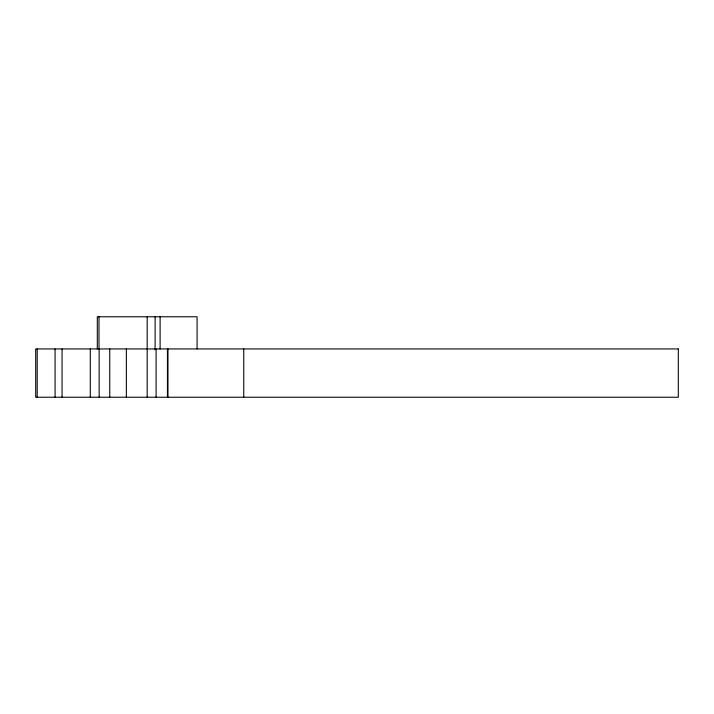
<?xml version="1.0" encoding="UTF-8"?>
<svg xmlns="http://www.w3.org/2000/svg" width="714" height="714" viewBox="0 0 714 714"><rect width="100%" height="100%" fill="white"/><g stroke="black" fill="none" stroke-linecap="round" stroke-linejoin="round"><path stroke-width="1.07" d="M243.751 348.95L243.751 397.234M197.082 348.95L197.082 316.766L97.3 316.766L97.3 348.95M167.968 348.95L167.968 397.234M167.451 348.95L167.451 397.234M160.106 316.766L160.106 348.95M156.08 348.95L156.08 397.234M155.108 316.766L155.108 349.681M147.191 316.766L147.191 397.234M126.36 348.95L126.36 397.234M109.742 348.95L109.742 397.234M99.148 348.95L99.148 397.234M98.996 316.766L98.996 348.95M90.285 348.95L90.285 397.234M62.064 348.95L62.064 397.234M55.085 348.95L55.085 397.234M37.199 348.95L37.199 397.234M678.3 348.95L35.7 348.95L35.7 397.234L678.3 397.234L678.3 348.95"/></g></svg>
